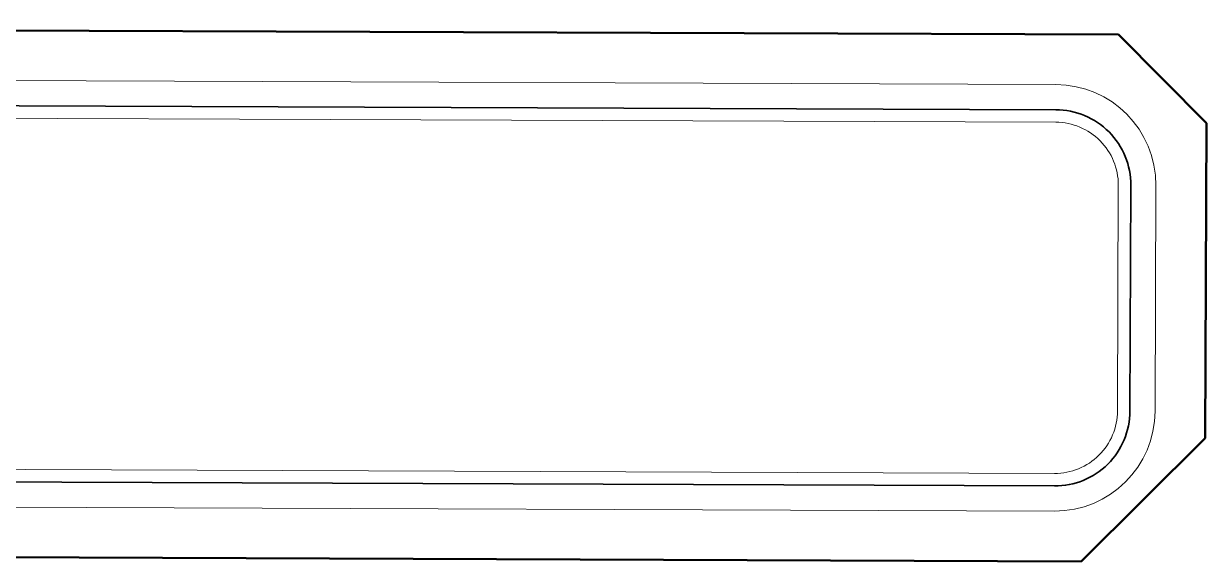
# Model space of a CAD drawing. Extents: x 6427214 to 6444634, y 1882940 to 1890436.
# Drawn here: x 6433965.77 to 6434012.92, y 1885277.45 to 1885298.89 of the extents above; entities that cross this region are included whole.
import ezdxf

# ---------------------------------------------------------------- set-up
doc = ezdxf.new("R2010")
doc.units = 0
doc.header["$LTSCALE"] = 20
doc.header["$MEASUREMENT"] = 0
for name, color, linetype, lineweight in [('C-ROAD-CURB', 3, 'Continuous', 35), ('C-ROAD-EG', 3, 'Continuous', 20), ('C-SAWCUT & JOIN', 50, 'Continuous', 50)]:
    doc.layers.add(name, color=color, linetype=linetype, lineweight=lineweight)

msp = doc.modelspace()

# ---------------------------------------------------------------- linework, layer by layer
at = {"layer": 'C-ROAD-CURB', "flags": 128}
msp.add_lwpolyline([(6433933.625, 1885294.439), (6433937.545, 1885281.425, 0.329847), (6433938.499, 1885280.713), (6434006.861, 1885280.455, 0.414214), (6434009.872, 1885283.444), (6434009.906, 1885292.444, 0.414214), (6434006.918, 1885295.455), (6433934.586, 1885295.728, 0.503933)], format="xyb", close=True, dxfattribs=at)
at = {"layer": 'C-ROAD-CURB', "lineweight": 0, "flags": 128}
msp.add_lwpolyline([(6433934.103, 1885294.584), (6433938.024, 1885281.569, 0.329847), (6433938.501, 1885281.213), (6434006.863, 1885280.955, 0.414214), (6434009.372, 1885283.446), (6434009.406, 1885292.446, 0.414214), (6434006.916, 1885294.955), (6433934.584, 1885295.228, 0.503933)], format="xyb", close=True, dxfattribs=at)
at = {"layer": 'C-ROAD-EG'}
for p, q in [((6434006.921, 1885296.455), (6433895.42, 1885296.876)), ((6434010.872, 1885283.44), (6434010.906, 1885292.44)), ((6433900.355, 1885279.857), (6434006.857, 1885279.455))]:
    msp.add_line(p, q, dxfattribs=at)
for centre, start, end in [((6434006.906, 1885292.455), 359.7838, 89.7838), ((6434006.872, 1885283.455), 269.7838, 359.7838)]:
    msp.add_arc(centre, 4, start, end, dxfattribs=at)
at = {"layer": 'C-SAWCUT & JOIN'}
for p, q in [((6434009.414, 1885298.446), (6433892.942, 1885298.885)), ((6434012.916, 1885294.918), (6434009.414, 1885298.446)), ((6434012.868, 1885282.361), (6434012.916, 1885294.918)), ((6434007.921, 1885277.451), (6434012.868, 1885282.361)), ((6433895.792, 1885277.874), (6434007.921, 1885277.451))]:
    msp.add_line(p, q, dxfattribs=at)

doc.saveas('drawing.dxf')
